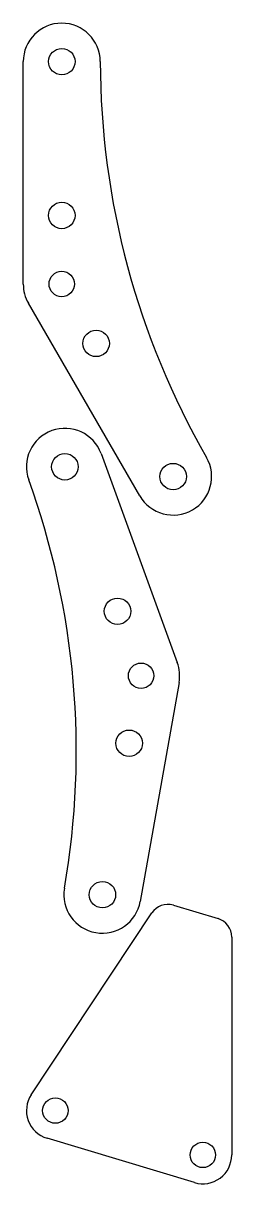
# Model space of a CAD drawing. Header units: inches. Extents: x 2.35 to 3.71, y 1.92 to 9.47.
import ezdxf

# ---------------------------------------------------------------- set-up
doc = ezdxf.new("R2010")
doc.units = ezdxf.units.IN
doc.header["$MEASUREMENT"] = 0
doc.layers.get('0').update_dxf_attribs({"color": 1, "lineweight": 25, "true_color": 0xff0000})
doc.layers.add('1', color=1, linetype='Continuous', lineweight=25, true_color=0xff0000)

msp = doc.modelspace()

# ---------------------------------------------------------------- linework, layer by layer
at = {"color": 7}
for p, q in [((2.352, 7.77), (2.352, 9.2158)), ((3.1084, 6.3929), (2.3855, 7.645)), ((2.8572, 6.667), (3.3517, 5.3084)), ((3.363, 5.1794), (3.1119, 3.7556))]:
    msp.add_line(p, q, dxfattribs=at)
for centre, radius in [((2.602, 9.2158), 0.086), ((2.602, 8.2158), 0.086), ((2.602, 7.77), 0.0825), ((2.8249, 7.3839), 0.086), ((2.6223, 6.5815), 0.086), ((3.3249, 6.5179), 0.086), ((2.9643, 5.6418), 0.086), ((3.1168, 5.2229), 0.0825), ((3.0394, 4.7838), 0.086), ((2.8657, 3.799), 0.086)]:
    msp.add_circle(centre, radius, dxfattribs=at)
for centre, radius, start, end in [((2.602, 9.2158), 0.25, 0.11806, 179.99654), ((8.0398, 9.2271), 5.1878, 180.11898, 209.88209), ((2.602, 7.77), 0.25, 180.00276, 210.00267), ((2.6223, 6.5815), 0.25, 19.99892, 199.87917), ((3.3249, 6.5179), 0.25, 209.99759, 29.87025), ((-2.4915, 4.7323), 5.1879, 350.11743, 19.88054), ((3.1166, 5.2228), 0.2502, 350.00613, 20.00618), ((2.8657, 3.799), 0.25, 170.12035, 350.00176)]:
    msp.add_arc(centre, radius, start, end, dxfattribs=at)
at = {"layer": '1', "color": 7}
for p, q in [((3.3267, 3.7308), (3.6165, 3.6436)), ((2.404, 2.4985), (3.1864, 3.6801)), ((3.7054, 3.5239), (3.7054, 2.1067)), ((3.4639, 1.9272), (2.5063, 2.2154))]:
    msp.add_line(p, q, dxfattribs=at)
for centre in [(2.5604, 2.395), (3.5179, 2.1067)]:
    msp.add_circle(centre, 0.0825, dxfattribs=at)
for centre, radius, start, end in [((3.2906, 3.6111), 0.125, 73.2451, 146.4903), ((3.5804, 3.5239), 0.125, 359.9999, 73.2451), ((2.5604, 2.395), 0.1875, 146.4903, 253.2451), ((3.5179, 2.1067), 0.1875, 253.2451, 0)]:
    msp.add_arc(centre, radius, start, end, dxfattribs=at)

doc.saveas('drawing.dxf')
